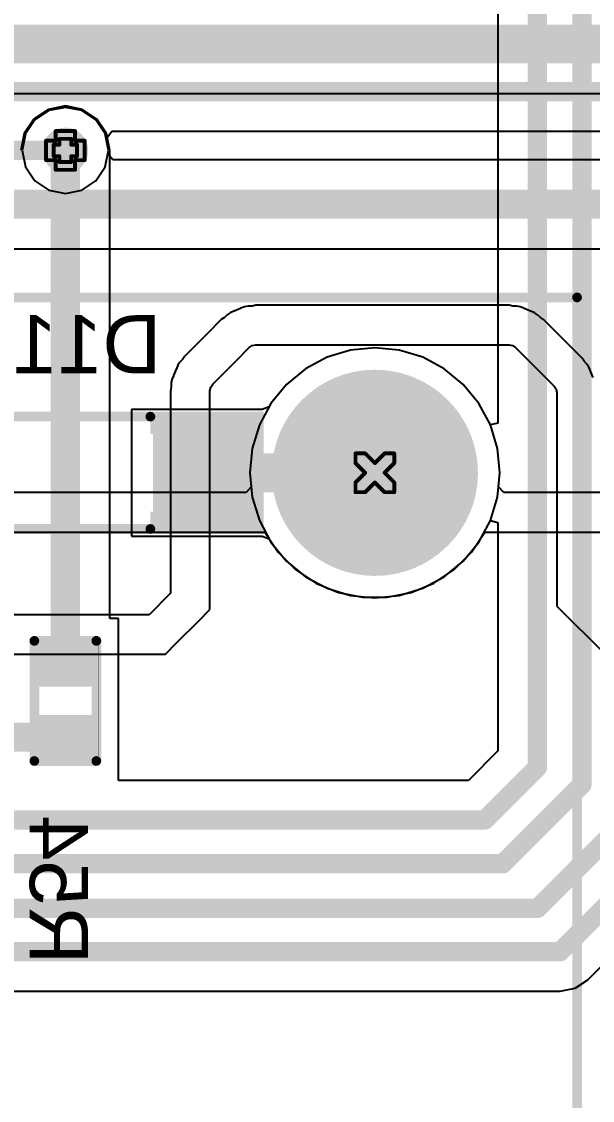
# Model space of a CAD drawing. Header units: inches. Extents: x 0 to 198, y 0 to 199.
# Drawn here: x 2.951 to 3.245, y 1.25 to 1.807 of the extents above; entities that cross this region are included whole.
import ezdxf

# ---------------------------------------------------------------- set-up
doc = ezdxf.new("R2010")
doc.units = ezdxf.units.IN
doc.header["$MEASUREMENT"] = 0
for name, color, linetype in [('Bottom Layer', 5, 'Continuous'), ('Bottom Overlay', 54, 'Continuous'), ('Bottom Paste', 16, 'Continuous'), ('Bottom Solder', 6, 'Continuous'), ('Drill Drawing', 1, 'Continuous'), ('Layer 1', 16, 'Continuous'), ('Layer 2', 76, 'Continuous'), ('Multi-Layer', 9, 'Continuous'), ('Pad Holes', 156, 'Continuous'), ('Top Layer', 1, 'Continuous'), ('Top Overlay', 2, 'Continuous'), ('Top Solder', 216, 'Continuous'), ('Via Holes', 16, 'Continuous')]:
    doc.layers.add(name, color=color, linetype=linetype)
doc.styles.add('Arial', font='', dxfattribs={"height": 0.2})
doc.styles.get('Arial').set_extended_font_data('Arial')

# ---------------------------------------------------------------- blocks, each defined once
blk = doc.blocks.new('R___0402_B_137')
at = {"layer": 'Bottom Layer'}
for points in [[(-0.0095, 0.0125), (-0.0095, -0.0125), (-0.0275, -0.0125), (-0.0275, 0.0125)], [(0.0275, 0.0125), (0.0275, -0.0125), (0.0095, -0.0125), (0.0095, 0.0125)]]:
    blk.add_hatch(color=5, dxfattribs=at).paths.add_polyline_path(points)
at = {"layer": 'Bottom Paste'}
for points in [[(-0.0095, 0.0125), (-0.0095, -0.0125), (-0.0275, -0.0125), (-0.0275, 0.0125)], [(0.0275, 0.0125), (0.0275, -0.0125), (0.0095, -0.0125), (0.0095, 0.0125)]]:
    blk.add_hatch(color=16, dxfattribs=at).paths.add_polyline_path(points)
at = {"layer": 'Bottom Solder'}
for points in [[(-0.00733, 0.01467), (-0.00733, -0.01466), (-0.02966, -0.01466), (-0.02966, 0.01467)], [(0.02967, 0.01467), (0.02967, -0.01466), (0.00734, -0.01466), (0.00734, 0.01467)]]:
    blk.add_hatch(color=6, dxfattribs=at).paths.add_polyline_path(points)
at = {"layer": 'Bottom Overlay'}
for points in [[(-0.031, -0.016, 0.005, 0.005, 0), (-0.031, 0.016, 0.005, 0.005, 0)], [(0.031, 0.016, 0.005, 0.005, 0), (-0.031, 0.016, 0.005, 0.005, 0)], [(0.032, 0.017, 0.000127, 0.000127, 0), (-0.032, 0.017, 0.000127, 0.000127, 0)], [(0.031, -0.016, 0.005, 0.005, 0), (0.031, 0.016, 0.005, 0.005, 0)], [(0.031, -0.016, 0.005, 0.005, 0), (-0.031, -0.016, 0.005, 0.005, 0)]]:
    blk.add_lwpolyline(points, format="xyseb", dxfattribs=at)
for points in [[(-0.03225, 0.016, 0.0025, 0.0025, 1), (-0.02975, 0.016, 0.0025, 0.0025, 1)], [(-0.03225, 0.016, 0.0025, 0.0025, 1), (-0.02975, 0.016, 0.0025, 0.0025, 1)], [(-0.03203, 0.017, 0.0000635, 0.0000635, 1), (-0.03197, 0.017, 0.0000635, 0.0000635, 1)], [(0.02975, 0.016, 0.0025, 0.0025, 1), (0.03225, 0.016, 0.0025, 0.0025, 1)], [(0.02975, 0.016, 0.0025, 0.0025, 1), (0.03225, 0.016, 0.0025, 0.0025, 1)], [(0.03197, 0.017, 0.0000635, 0.0000635, 1), (0.03203, 0.017, 0.0000635, 0.0000635, 1)], [(-0.03225, -0.016, 0.0025, 0.0025, 1), (-0.02975, -0.016, 0.0025, 0.0025, 1)], [(-0.03225, -0.016, 0.0025, 0.0025, 1), (-0.02975, -0.016, 0.0025, 0.0025, 1)], [(0.02975, -0.016, 0.0025, 0.0025, 1), (0.03225, -0.016, 0.0025, 0.0025, 1)], [(0.02975, -0.016, 0.0025, 0.0025, 1), (0.03225, -0.016, 0.0025, 0.0025, 1)]]:
    blk.add_lwpolyline(points, format="xyseb", close=True, dxfattribs=at)
blk = doc.blocks.new('G5RL_1A_E_HR_DC5_215')
at = {"layer": 'Bottom Layer'}
h = blk.add_hatch(color=5, dxfattribs=at)
edge = h.paths.add_edge_path()
edge.add_arc((-0.49215, 0.14765), 0.04921, 0, 360)
at = {"layer": 'Bottom Solder'}
h = blk.add_hatch(color=6, dxfattribs=at)
edge = h.paths.add_edge_path()
edge.add_arc((-0.49215, 0.14765), 0.05321, 0, 360)
at = {"layer": 'Layer 1'}
h = blk.add_hatch(color=16, dxfattribs=at)
edge = h.paths.add_edge_path()
edge.add_arc((-0.49215, 0.14765), 0.04921, 0, 360)
at = {"layer": 'Layer 2'}
h = blk.add_hatch(color=76, dxfattribs=at)
edge = h.paths.add_edge_path()
edge.add_arc((-0.49215, 0.14765), 0.04921, 0, 360)
at = {"layer": 'Multi-Layer'}
h = blk.add_hatch(color=9, dxfattribs=at)
edge = h.paths.add_edge_path()
edge.add_arc((-0.49215, 0.14765), 0.04921, 0, 360)
at = {"layer": 'Pad Holes'}
h = blk.add_hatch(color=7, dxfattribs=at)
edge = h.paths.add_edge_path()
edge.add_arc((-0.49215, 0.14765), 0.02953, 0, 360)
at = {"layer": 'Top Layer'}
h = blk.add_hatch(color=1, dxfattribs=at)
edge = h.paths.add_edge_path()
edge.add_arc((-0.49215, 0.14765), 0.04921, 0, 360)
at = {"layer": 'Top Solder'}
h = blk.add_hatch(color=216, dxfattribs=at)
edge = h.paths.add_edge_path()
edge.add_arc((-0.49215, 0.14765), 0.05321, 0, 360)
at = {"layer": 'Top Overlay'}
for points in [[(0.55905, 0.25199, 0.005, 0.005, 0), (-0.58268, 0.25199, 0.005, 0.005, 0)], [(-0.58268, -0.24801, 0.005, 0.005, 0), (-0.58268, 0.25199, 0.005, 0.005, 0)], [(0.55905, 0.25199, 0.005, 0.005, 0), (-0.58268, 0.25199, 0.005, 0.005, 0)], [(-0.58268, -0.24801, 0.005, 0.005, 0), (-0.58268, 0.25199, 0.005, 0.005, 0)]]:
    blk.add_lwpolyline(points, format="xyseb", dxfattribs=at)
blk.add_lwpolyline([(-0.58393, 0.25199, 0.0025, 0.0025, 1), (-0.58143, 0.25199, 0.0025, 0.0025, 1)], format="xyseb", close=True, dxfattribs=at)
blk.add_lwpolyline([(-0.58393, 0.25199, 0.0025, 0.0025, 1), (-0.58143, 0.25199, 0.0025, 0.0025, 1)], format="xyseb", close=True, dxfattribs=at)
blk.add_lwpolyline([(-0.58393, 0.25199, 0.0025, 0.0025, 1), (-0.58143, 0.25199, 0.0025, 0.0025, 1)], format="xyseb", close=True, dxfattribs=at)
blk.add_lwpolyline([(-0.58393, 0.25199, 0.0025, 0.0025, 1), (-0.58143, 0.25199, 0.0025, 0.0025, 1)], format="xyseb", close=True, dxfattribs=at)
blk = doc.blocks.new('SOD_123_B_288')
at = {"layer": 'Bottom Layer'}
for points in [[(-0.08071, -0.01772), (-0.08071, 0.01772), (-0.04331, 0.01772), (-0.04331, -0.01772)], [(0.04331, -0.01772), (0.04331, 0.01772), (0.08071, 0.01772), (0.08071, -0.01772)]]:
    blk.add_hatch(color=5, dxfattribs=at).paths.add_polyline_path(points)
at = {"layer": 'Bottom Overlay'}
for points in [[(0.038, 0.02), (0.09649, 0.02), (0.09649, 0.0315), (0.038, 0.0315)], [(0.08346, -0.031), (0.09649, -0.031), (0.09649, 0.031), (0.08346, 0.031)], [(0.038, -0.0315), (0.09649, -0.0315), (0.09649, -0.02), (0.038, -0.02)]]:
    blk.add_hatch(color=54, dxfattribs=at).paths.add_polyline_path(points)
at = {"layer": 'Bottom Paste'}
for points in [[(-0.08071, -0.01772), (-0.08071, 0.01772), (-0.04331, 0.01772), (-0.04331, -0.01772)], [(0.04331, -0.01772), (0.04331, 0.01772), (0.08071, 0.01772), (0.08071, -0.01772)]]:
    blk.add_hatch(color=16, dxfattribs=at).paths.add_polyline_path(points)
at = {"layer": 'Bottom Solder'}
for points in [[(-0.08471, -0.02172), (-0.08471, 0.02172), (-0.03931, 0.02172), (-0.03931, -0.02172)], [(0.03931, -0.02172), (0.03931, 0.02172), (0.08471, 0.02172), (0.08471, -0.02172)]]:
    blk.add_hatch(color=6, dxfattribs=at).paths.add_polyline_path(points)
at = {"layer": 'Bottom Overlay'}
for points in [[(-0.054, 0.023, 0.005, 0.005, 0), (-0.054, 0.029, 0.005, 0.005, 0)], [(-0.054, 0.029, 0.005, 0.005, 0), (0.038, 0.029, 0.005, 0.005, 0)], [(-0.054, -0.029, 0.005, 0.005, 0), (-0.054, -0.023, 0.005, 0.005, 0)], [(-0.054, -0.029, 0.005, 0.005, 0), (0.038, -0.029, 0.005, 0.005, 0)]]:
    blk.add_lwpolyline(points, format="xyseb", dxfattribs=at)
for points in [[(-0.05525, 0.029, 0.0025, 0.0025, 1), (-0.05275, 0.029, 0.0025, 0.0025, 1)], [(-0.05525, 0.029, 0.0025, 0.0025, 1), (-0.05275, 0.029, 0.0025, 0.0025, 1)], [(0.03675, 0.029, 0.0025, 0.0025, 1), (0.03925, 0.029, 0.0025, 0.0025, 1)], [(-0.05525, 0.023, 0.0025, 0.0025, 1), (-0.05275, 0.023, 0.0025, 0.0025, 1)], [(-0.05525, -0.023, 0.0025, 0.0025, 1), (-0.05275, -0.023, 0.0025, 0.0025, 1)], [(-0.05525, -0.029, 0.0025, 0.0025, 1), (-0.05275, -0.029, 0.0025, 0.0025, 1)], [(-0.05525, -0.029, 0.0025, 0.0025, 1), (-0.05275, -0.029, 0.0025, 0.0025, 1)], [(0.03675, -0.029, 0.0025, 0.0025, 1), (0.03925, -0.029, 0.0025, 0.0025, 1)]]:
    blk.add_lwpolyline(points, format="xyseb", close=True, dxfattribs=at)

msp = doc.modelspace()

# ---------------------------------------------------------------- hatches: boundary and pattern name
at = {"layer": 'Bottom Layer'}
h = msp.add_hatch(color=5, dxfattribs=at)
edge = h.paths.add_edge_path()
edge.add_arc((2.97335, 1.74), 0.01181, 0, 360)
at = {"layer": 'Layer 1'}
h = msp.add_hatch(color=16, dxfattribs=at)
edge = h.paths.add_edge_path()
edge.add_arc((2.97335, 1.74), 0.01181, 0, 360)
at = {"layer": 'Layer 2'}
h = msp.add_hatch(color=76, dxfattribs=at)
edge = h.paths.add_edge_path()
edge.add_arc((2.97335, 1.74), 0.01181, 0, 360)
at = {"layer": 'Top Layer'}
h = msp.add_hatch(color=1, dxfattribs=at)
edge = h.paths.add_edge_path()
edge.add_arc((2.97335, 1.74), 0.01181, 0, 360)
at = {"layer": 'Via Holes'}
h = msp.add_hatch(color=7, dxfattribs=at)
edge = h.paths.add_edge_path()
edge.add_arc((2.97335, 1.74), 0.00591, 0, 360)

# ---------------------------------------------------------------- linework, layer by layer
at = {"layer": 'Bottom Layer'}
for p, q in [((3.19661, 1.86182), (3.19661, 1.59921)), ((2.96457, 1.76119), (2.95713, 1.75622)), ((2.97335, 1.76294), (2.96457, 1.76119)), ((2.98213, 1.76119), (2.97335, 1.76294)), ((2.98957, 1.75622), (2.98213, 1.76119)), ((2.95713, 1.75622), (2.95216, 1.74878)), ((2.99454, 1.74878), (2.98957, 1.75622)), ((2.95216, 1.74878), (2.95041, 1.74)), ((2.99629, 1.74), (2.99454, 1.74878)), ((2.99629, 1.4984), (2.99629, 1.74)), ((3.13309, 1.63815), (3.1205, 1.63691)), ((3.14567, 1.63691), (3.13309, 1.63815)), ((3.10839, 1.63324), (3.09724, 1.62728)), ((3.1205, 1.63691), (3.10839, 1.63324)), ((3.15778, 1.63324), (3.14567, 1.63691)), ((3.16893, 1.62728), (3.15778, 1.63324)), ((3.09724, 1.62728), (3.08746, 1.61925)), ((3.17871, 1.61925), (3.16893, 1.62728)), ((3.08746, 1.61925), (3.07944, 1.60947)), ((3.18673, 1.60947), (3.17871, 1.61925)), ((3.07944, 1.60947), (3.0785, 1.60771)), ((3.1927, 1.59832), (3.18673, 1.60947)), ((3.07495, 1.60634), (3.00755, 1.60634)), ((3.00755, 1.60634), (3.00755, 1.54091)), ((3.0785, 1.60771), (3.07495, 1.60634)), ((3.07495, 1.60634), (3.07495, 1.60634)), ((3.07495, 1.60634), (3.07495, 1.60634)), ((3.19661, 1.59921), (3.1927, 1.59832)), ((3.18673, 1.53778), (3.1927, 1.54893)), ((3.1927, 1.54893), (3.19661, 1.54804)), ((3.19661, 1.54804), (3.19661, 1.43009)), ((3.00755, 1.54091), (3.07495, 1.54091)), ((3.07495, 1.54091), (3.07495, 1.54091)), ((3.07495, 1.54091), (3.07495, 1.54091)), ((3.07495, 1.54091), (3.07847, 1.53958)), ((3.07847, 1.53958), (3.07944, 1.53778)), ((3.07944, 1.53778), (3.08746, 1.528)), ((3.17871, 1.528), (3.18673, 1.53778)), ((3.08746, 1.528), (3.09724, 1.51998)), ((3.16893, 1.51998), (3.17871, 1.528)), ((3.09724, 1.51998), (3.10839, 1.51401)), ((3.15778, 1.51401), (3.16893, 1.51998)), ((3.10839, 1.51401), (3.1205, 1.51034)), ((3.1205, 1.51034), (3.13309, 1.5091)), ((3.13309, 1.5091), (3.14567, 1.51034)), ((3.14567, 1.51034), (3.15778, 1.51401)), ((3.00085, 1.4984), (2.99629, 1.4984)), ((3.00085, 1.4504), (3.00085, 1.4984)), ((3.00085, 1.41488), (3.00085, 1.4504)), ((3.19661, 1.43009), (3.1814, 1.41488)), ((3.1814, 1.41488), (3.00085, 1.41488)), ((3.24307, 1.31203), (3.30442, 1.37338)), ((3.23646, 1.30761), (3.24307, 1.31203)), ((1.18948, 1.30606), (3.22866, 1.30606)), ((3.22866, 1.30606), (3.23646, 1.30761))]:
    msp.add_line(p, q, dxfattribs=at)
for points in [[(3.23996, 1.41274, 0.01, 0.01, 0), (3.23996, 1.8873, 0.01, 0.01, 0)], [(3.217, 1.42164, 0.01, 0.01, 0), (3.217, 1.87027, 0.01, 0.01, 0)], [(2.97335, 1.4744, 0.015, 0.015, 0), (2.97335, 1.74, 0.015, 0.015, 0)], [(3.04225, 1.57363, 0.02, 0.02, 0), (3.13309, 1.57363, 0.02, 0.02, 0)], [(2.85398, 1.43726, 0.015, 0.015, 0), (2.97335, 1.43726, 0.015, 0.015, 0)], [(3.18985, 1.39449, 0.01, 0.01, 0), (3.217, 1.42164, 0.01, 0.01, 0)], [(3.19908, 1.37186, 0.01, 0.01, 0), (3.23996, 1.41274, 0.01, 0.01, 0)], [(3.217, 1.34884, 0.01, 0.01, 0), (3.27, 1.40185, 0.01, 0.01, 0)], [(0.98864, 1.39449, 0.01, 0.01, 0), (3.18985, 1.39449, 0.01, 0.01, 0)], [(3.22866, 1.32645, 0.01, 0.01, 0), (3.29, 1.3878, 0.01, 0.01, 0)], [(1.03885, 1.37186, 0.01, 0.01, 0), (3.19908, 1.37186, 0.01, 0.01, 0)], [(1.08846, 1.34884, 0.01, 0.01, 0), (3.217, 1.34884, 0.01, 0.01, 0)], [(1.18104, 1.32645, 0.01, 0.01, 0), (3.22866, 1.32645, 0.01, 0.01, 0)]]:
    msp.add_lwpolyline(points, format="xyseb", dxfattribs=at)
for points in [[(2.9696, 1.74, 0.0075, 0.0075, 1), (2.9771, 1.74, 0.0075, 0.0075, 1)], [(3.03725, 1.57363, 0.01, 0.01, 1), (3.04725, 1.57363, 0.01, 0.01, 1)], [(3.12809, 1.57363, 0.01, 0.01, 1), (3.13809, 1.57363, 0.01, 0.01, 1)], [(2.9696, 1.4744, 0.0075, 0.0075, 1), (2.9771, 1.4744, 0.0075, 0.0075, 1)], [(2.9696, 1.43726, 0.0075, 0.0075, 1), (2.9771, 1.43726, 0.0075, 0.0075, 1)], [(3.2145, 1.42164, 0.005, 0.005, 1), (3.2195, 1.42164, 0.005, 0.005, 1)], [(3.2145, 1.42164, 0.005, 0.005, 1), (3.2195, 1.42164, 0.005, 0.005, 1)], [(3.23746, 1.41274, 0.005, 0.005, 1), (3.24246, 1.41274, 0.005, 0.005, 1)], [(3.23746, 1.41274, 0.005, 0.005, 1), (3.24246, 1.41274, 0.005, 0.005, 1)], [(3.18735, 1.39449, 0.005, 0.005, 1), (3.19235, 1.39449, 0.005, 0.005, 1)], [(3.18735, 1.39449, 0.005, 0.005, 1), (3.19235, 1.39449, 0.005, 0.005, 1)], [(3.19658, 1.37186, 0.005, 0.005, 1), (3.20158, 1.37186, 0.005, 0.005, 1)], [(3.19658, 1.37186, 0.005, 0.005, 1), (3.20158, 1.37186, 0.005, 0.005, 1)], [(3.2145, 1.34884, 0.005, 0.005, 1), (3.2195, 1.34884, 0.005, 0.005, 1)], [(3.2145, 1.34884, 0.005, 0.005, 1), (3.2195, 1.34884, 0.005, 0.005, 1)], [(3.22616, 1.32645, 0.005, 0.005, 1), (3.23116, 1.32645, 0.005, 0.005, 1)], [(3.22616, 1.32645, 0.005, 0.005, 1), (3.23116, 1.32645, 0.005, 0.005, 1)]]:
    msp.add_lwpolyline(points, format="xyseb", close=True, dxfattribs=at)
at = {"layer": 'Drill Drawing'}
for points in [[(2.96835, 1.745, 0.002, 0.002, 0), (2.96835, 1.75, 0.002, 0.002, 0)], [(2.96835, 1.75, 0.002, 0.002, 0), (2.97835, 1.75, 0.002, 0.002, 0)], [(2.97835, 1.745, 0.002, 0.002, 0), (2.97835, 1.75, 0.002, 0.002, 0)], [(2.96335, 1.735, 0.002, 0.002, 0), (2.96335, 1.745, 0.002, 0.002, 0)], [(2.96335, 1.745, 0.002, 0.002, 0), (2.96835, 1.745, 0.002, 0.002, 0)], [(2.96735, 1.737, 0.002, 0.002, 0), (2.96735, 1.743, 0.002, 0.002, 0)], [(2.96735, 1.743, 0.002, 0.002, 0), (2.97035, 1.743, 0.002, 0.002, 0)], [(2.97035, 1.743, 0.002, 0.002, 0), (2.97035, 1.746, 0.002, 0.002, 0)], [(2.97035, 1.746, 0.002, 0.002, 0), (2.97635, 1.746, 0.002, 0.002, 0)], [(2.97635, 1.743, 0.002, 0.002, 0), (2.97635, 1.746, 0.002, 0.002, 0)], [(2.97635, 1.743, 0.002, 0.002, 0), (2.97935, 1.743, 0.002, 0.002, 0)], [(2.97835, 1.745, 0.002, 0.002, 0), (2.98335, 1.745, 0.002, 0.002, 0)], [(2.97935, 1.737, 0.002, 0.002, 0), (2.97935, 1.743, 0.002, 0.002, 0)], [(2.98335, 1.735, 0.002, 0.002, 0), (2.98335, 1.745, 0.002, 0.002, 0)], [(2.96735, 1.737, 0.002, 0.002, 0), (2.97035, 1.737, 0.002, 0.002, 0)], [(2.97035, 1.734, 0.002, 0.002, 0), (2.97035, 1.737, 0.002, 0.002, 0)], [(2.97635, 1.737, 0.002, 0.002, 0), (2.97935, 1.737, 0.002, 0.002, 0)], [(2.97635, 1.734, 0.002, 0.002, 0), (2.97635, 1.737, 0.002, 0.002, 0)], [(2.96335, 1.735, 0.002, 0.002, 0), (2.96835, 1.735, 0.002, 0.002, 0)], [(2.96835, 1.73, 0.002, 0.002, 0), (2.96835, 1.735, 0.002, 0.002, 0)], [(2.97035, 1.734, 0.002, 0.002, 0), (2.97635, 1.734, 0.002, 0.002, 0)], [(2.97835, 1.735, 0.002, 0.002, 0), (2.98335, 1.735, 0.002, 0.002, 0)], [(2.97835, 1.73, 0.002, 0.002, 0), (2.97835, 1.735, 0.002, 0.002, 0)], [(2.96835, 1.73, 0.002, 0.002, 0), (2.97835, 1.73, 0.002, 0.002, 0)], [(3.12309, 1.57863, 0.002, 0.002, 0), (3.12309, 1.58363, 0.002, 0.002, 0)], [(3.12309, 1.58363, 0.002, 0.002, 0), (3.12809, 1.58363, 0.002, 0.002, 0)], [(3.12809, 1.58363, 0.002, 0.002, 0), (3.13309, 1.57863, 0.002, 0.002, 0)], [(3.13309, 1.57863, 0.002, 0.002, 0), (3.13809, 1.58363, 0.002, 0.002, 0)], [(3.13809, 1.58363, 0.002, 0.002, 0), (3.14309, 1.58363, 0.002, 0.002, 0)], [(3.14309, 1.57863, 0.002, 0.002, 0), (3.14309, 1.58363, 0.002, 0.002, 0)], [(3.12309, 1.57863, 0.002, 0.002, 0), (3.12809, 1.57363, 0.002, 0.002, 0)], [(3.13809, 1.57363, 0.002, 0.002, 0), (3.14309, 1.57863, 0.002, 0.002, 0)], [(3.12309, 1.56863, 0.002, 0.002, 0), (3.12809, 1.57363, 0.002, 0.002, 0)], [(3.13809, 1.57363, 0.002, 0.002, 0), (3.14309, 1.56863, 0.002, 0.002, 0)], [(3.12309, 1.56363, 0.002, 0.002, 0), (3.12309, 1.56863, 0.002, 0.002, 0)], [(3.12309, 1.56363, 0.002, 0.002, 0), (3.12809, 1.56363, 0.002, 0.002, 0)], [(3.12809, 1.56363, 0.002, 0.002, 0), (3.13309, 1.56863, 0.002, 0.002, 0)], [(3.13309, 1.56863, 0.002, 0.002, 0), (3.13809, 1.56363, 0.002, 0.002, 0)], [(3.13809, 1.56363, 0.002, 0.002, 0), (3.14309, 1.56363, 0.002, 0.002, 0)], [(3.14309, 1.56363, 0.002, 0.002, 0), (3.14309, 1.56863, 0.002, 0.002, 0)]]:
    msp.add_lwpolyline(points, format="xyseb", dxfattribs=at)
for points in [[(2.96785, 1.75, 0.001, 0.001, 1), (2.96885, 1.75, 0.001, 0.001, 1)], [(2.96785, 1.75, 0.001, 0.001, 1), (2.96885, 1.75, 0.001, 0.001, 1)], [(2.97785, 1.75, 0.001, 0.001, 1), (2.97885, 1.75, 0.001, 0.001, 1)], [(2.97785, 1.75, 0.001, 0.001, 1), (2.97885, 1.75, 0.001, 0.001, 1)], [(2.96285, 1.745, 0.001, 0.001, 1), (2.96385, 1.745, 0.001, 0.001, 1)], [(2.96285, 1.745, 0.001, 0.001, 1), (2.96385, 1.745, 0.001, 0.001, 1)], [(2.96685, 1.743, 0.001, 0.001, 1), (2.96785, 1.743, 0.001, 0.001, 1)], [(2.96685, 1.743, 0.001, 0.001, 1), (2.96785, 1.743, 0.001, 0.001, 1)], [(2.96785, 1.745, 0.001, 0.001, 1), (2.96885, 1.745, 0.001, 0.001, 1)], [(2.96785, 1.745, 0.001, 0.001, 1), (2.96885, 1.745, 0.001, 0.001, 1)], [(2.96985, 1.746, 0.001, 0.001, 1), (2.97085, 1.746, 0.001, 0.001, 1)], [(2.96985, 1.746, 0.001, 0.001, 1), (2.97085, 1.746, 0.001, 0.001, 1)], [(2.96985, 1.743, 0.001, 0.001, 1), (2.97085, 1.743, 0.001, 0.001, 1)], [(2.96985, 1.743, 0.001, 0.001, 1), (2.97085, 1.743, 0.001, 0.001, 1)], [(2.97585, 1.746, 0.001, 0.001, 1), (2.97685, 1.746, 0.001, 0.001, 1)], [(2.97585, 1.746, 0.001, 0.001, 1), (2.97685, 1.746, 0.001, 0.001, 1)], [(2.97585, 1.743, 0.001, 0.001, 1), (2.97685, 1.743, 0.001, 0.001, 1)], [(2.97585, 1.743, 0.001, 0.001, 1), (2.97685, 1.743, 0.001, 0.001, 1)], [(2.97785, 1.745, 0.001, 0.001, 1), (2.97885, 1.745, 0.001, 0.001, 1)], [(2.97785, 1.745, 0.001, 0.001, 1), (2.97885, 1.745, 0.001, 0.001, 1)], [(2.97885, 1.743, 0.001, 0.001, 1), (2.97985, 1.743, 0.001, 0.001, 1)], [(2.97885, 1.743, 0.001, 0.001, 1), (2.97985, 1.743, 0.001, 0.001, 1)], [(2.98285, 1.745, 0.001, 0.001, 1), (2.98385, 1.745, 0.001, 0.001, 1)], [(2.98285, 1.745, 0.001, 0.001, 1), (2.98385, 1.745, 0.001, 0.001, 1)], [(2.96685, 1.737, 0.001, 0.001, 1), (2.96785, 1.737, 0.001, 0.001, 1)], [(2.96685, 1.737, 0.001, 0.001, 1), (2.96785, 1.737, 0.001, 0.001, 1)], [(2.96985, 1.737, 0.001, 0.001, 1), (2.97085, 1.737, 0.001, 0.001, 1)], [(2.96985, 1.737, 0.001, 0.001, 1), (2.97085, 1.737, 0.001, 0.001, 1)], [(2.97585, 1.737, 0.001, 0.001, 1), (2.97685, 1.737, 0.001, 0.001, 1)], [(2.97585, 1.737, 0.001, 0.001, 1), (2.97685, 1.737, 0.001, 0.001, 1)], [(2.97885, 1.737, 0.001, 0.001, 1), (2.97985, 1.737, 0.001, 0.001, 1)], [(2.97885, 1.737, 0.001, 0.001, 1), (2.97985, 1.737, 0.001, 0.001, 1)], [(2.96285, 1.735, 0.001, 0.001, 1), (2.96385, 1.735, 0.001, 0.001, 1)], [(2.96285, 1.735, 0.001, 0.001, 1), (2.96385, 1.735, 0.001, 0.001, 1)], [(2.96785, 1.735, 0.001, 0.001, 1), (2.96885, 1.735, 0.001, 0.001, 1)], [(2.96785, 1.735, 0.001, 0.001, 1), (2.96885, 1.735, 0.001, 0.001, 1)], [(2.96985, 1.734, 0.001, 0.001, 1), (2.97085, 1.734, 0.001, 0.001, 1)], [(2.96985, 1.734, 0.001, 0.001, 1), (2.97085, 1.734, 0.001, 0.001, 1)], [(2.97585, 1.734, 0.001, 0.001, 1), (2.97685, 1.734, 0.001, 0.001, 1)], [(2.97585, 1.734, 0.001, 0.001, 1), (2.97685, 1.734, 0.001, 0.001, 1)], [(2.97785, 1.735, 0.001, 0.001, 1), (2.97885, 1.735, 0.001, 0.001, 1)], [(2.97785, 1.735, 0.001, 0.001, 1), (2.97885, 1.735, 0.001, 0.001, 1)], [(2.98285, 1.735, 0.001, 0.001, 1), (2.98385, 1.735, 0.001, 0.001, 1)], [(2.98285, 1.735, 0.001, 0.001, 1), (2.98385, 1.735, 0.001, 0.001, 1)], [(2.96785, 1.73, 0.001, 0.001, 1), (2.96885, 1.73, 0.001, 0.001, 1)], [(2.96785, 1.73, 0.001, 0.001, 1), (2.96885, 1.73, 0.001, 0.001, 1)], [(2.97785, 1.73, 0.001, 0.001, 1), (2.97885, 1.73, 0.001, 0.001, 1)], [(2.97785, 1.73, 0.001, 0.001, 1), (2.97885, 1.73, 0.001, 0.001, 1)], [(3.12259, 1.58363, 0.001, 0.001, 1), (3.12359, 1.58363, 0.001, 0.001, 1)], [(3.12259, 1.58363, 0.001, 0.001, 1), (3.12359, 1.58363, 0.001, 0.001, 1)], [(3.12759, 1.58363, 0.001, 0.001, 1), (3.12859, 1.58363, 0.001, 0.001, 1)], [(3.12759, 1.58363, 0.001, 0.001, 1), (3.12859, 1.58363, 0.001, 0.001, 1)], [(3.13759, 1.58363, 0.001, 0.001, 1), (3.13859, 1.58363, 0.001, 0.001, 1)], [(3.13759, 1.58363, 0.001, 0.001, 1), (3.13859, 1.58363, 0.001, 0.001, 1)], [(3.14259, 1.58363, 0.001, 0.001, 1), (3.14359, 1.58363, 0.001, 0.001, 1)], [(3.14259, 1.58363, 0.001, 0.001, 1), (3.14359, 1.58363, 0.001, 0.001, 1)], [(3.12259, 1.57863, 0.001, 0.001, 1), (3.12359, 1.57863, 0.001, 0.001, 1)], [(3.12259, 1.57863, 0.001, 0.001, 1), (3.12359, 1.57863, 0.001, 0.001, 1)], [(3.13259, 1.57863, 0.001, 0.001, 1), (3.13359, 1.57863, 0.001, 0.001, 1)], [(3.13259, 1.57863, 0.001, 0.001, 1), (3.13359, 1.57863, 0.001, 0.001, 1)], [(3.14259, 1.57863, 0.001, 0.001, 1), (3.14359, 1.57863, 0.001, 0.001, 1)], [(3.14259, 1.57863, 0.001, 0.001, 1), (3.14359, 1.57863, 0.001, 0.001, 1)], [(3.12759, 1.57363, 0.001, 0.001, 1), (3.12859, 1.57363, 0.001, 0.001, 1)], [(3.12759, 1.57363, 0.001, 0.001, 1), (3.12859, 1.57363, 0.001, 0.001, 1)], [(3.13759, 1.57363, 0.001, 0.001, 1), (3.13859, 1.57363, 0.001, 0.001, 1)], [(3.13759, 1.57363, 0.001, 0.001, 1), (3.13859, 1.57363, 0.001, 0.001, 1)], [(3.12259, 1.56863, 0.001, 0.001, 1), (3.12359, 1.56863, 0.001, 0.001, 1)], [(3.12259, 1.56863, 0.001, 0.001, 1), (3.12359, 1.56863, 0.001, 0.001, 1)], [(3.12259, 1.56363, 0.001, 0.001, 1), (3.12359, 1.56363, 0.001, 0.001, 1)], [(3.12259, 1.56363, 0.001, 0.001, 1), (3.12359, 1.56363, 0.001, 0.001, 1)], [(3.12759, 1.56363, 0.001, 0.001, 1), (3.12859, 1.56363, 0.001, 0.001, 1)], [(3.12759, 1.56363, 0.001, 0.001, 1), (3.12859, 1.56363, 0.001, 0.001, 1)], [(3.13259, 1.56863, 0.001, 0.001, 1), (3.13359, 1.56863, 0.001, 0.001, 1)], [(3.13259, 1.56863, 0.001, 0.001, 1), (3.13359, 1.56863, 0.001, 0.001, 1)], [(3.13759, 1.56363, 0.001, 0.001, 1), (3.13859, 1.56363, 0.001, 0.001, 1)], [(3.13759, 1.56363, 0.001, 0.001, 1), (3.13859, 1.56363, 0.001, 0.001, 1)], [(3.14259, 1.56863, 0.001, 0.001, 1), (3.14359, 1.56863, 0.001, 0.001, 1)], [(3.14259, 1.56863, 0.001, 0.001, 1), (3.14359, 1.56863, 0.001, 0.001, 1)], [(3.14259, 1.56363, 0.001, 0.001, 1), (3.14359, 1.56363, 0.001, 0.001, 1)], [(3.14259, 1.56363, 0.001, 0.001, 1), (3.14359, 1.56363, 0.001, 0.001, 1)]]:
    msp.add_lwpolyline(points, format="xyseb", close=True, dxfattribs=at)
at = {"layer": 'Layer 1'}
for p, q in [((2.96484, 1.76055), (2.95762, 1.75572)), ((2.97335, 1.76224), (2.96484, 1.76055)), ((2.98186, 1.76055), (2.97335, 1.76224)), ((2.98907, 1.75572), (2.98186, 1.76055)), ((2.95762, 1.75572), (2.9528, 1.74851)), ((2.9939, 1.74851), (2.98907, 1.75572)), ((2.9528, 1.74851), (2.95111, 1.74)), ((2.99559, 1.74), (2.9939, 1.74851)), ((2.95111, 1.74), (2.9528, 1.73149)), ((2.9939, 1.73149), (2.99559, 1.74)), ((2.9528, 1.73149), (2.95762, 1.72428)), ((2.98907, 1.72428), (2.9939, 1.73149)), ((2.95762, 1.72428), (2.96484, 1.71945)), ((2.98186, 1.71945), (2.98907, 1.72428)), ((2.96484, 1.71945), (2.97335, 1.71776)), ((2.97335, 1.71776), (2.98186, 1.71945)), ((3.13309, 1.63815), (3.1205, 1.63691)), ((3.14567, 1.63691), (3.13309, 1.63815)), ((3.10839, 1.63324), (3.09724, 1.62728)), ((3.1205, 1.63691), (3.10839, 1.63324)), ((3.15778, 1.63324), (3.14567, 1.63691)), ((3.16893, 1.62728), (3.15778, 1.63324)), ((3.09724, 1.62728), (3.08746, 1.61925)), ((3.17871, 1.61925), (3.16893, 1.62728)), ((3.08746, 1.61925), (3.07944, 1.60947)), ((3.18673, 1.60947), (3.17871, 1.61925)), ((3.07944, 1.60947), (3.07347, 1.59832)), ((3.1927, 1.59832), (3.18673, 1.60947)), ((3.07347, 1.59832), (3.0698, 1.58621)), ((3.19637, 1.58621), (3.1927, 1.59832)), ((3.0698, 1.58621), (3.06856, 1.57363)), ((3.19761, 1.57363), (3.19637, 1.58621)), ((3.06856, 1.57363), (3.0698, 1.56104)), ((3.19637, 1.56104), (3.19761, 1.57363)), ((3.0698, 1.56104), (3.07347, 1.54893)), ((3.1927, 1.54893), (3.19637, 1.56104)), ((3.07347, 1.54893), (3.07944, 1.53778)), ((3.18673, 1.53778), (3.1927, 1.54893)), ((3.07944, 1.53778), (3.08746, 1.528)), ((3.17871, 1.528), (3.18673, 1.53778)), ((3.08746, 1.528), (3.09724, 1.51998)), ((3.16893, 1.51998), (3.17871, 1.528)), ((3.09724, 1.51998), (3.10839, 1.51401)), ((3.15778, 1.51401), (3.16893, 1.51998)), ((3.10839, 1.51401), (3.1205, 1.51034)), ((3.1205, 1.51034), (3.13309, 1.5091)), ((3.13309, 1.5091), (3.14567, 1.51034)), ((3.14567, 1.51034), (3.15778, 1.51401))]:
    msp.add_line(p, q, dxfattribs=at)
at = {"layer": 'Layer 2'}
for p, q in [((2.36585, 1.76938), (4.54787, 1.76938)), ((2.96484, 1.76055), (2.95762, 1.75572)), ((2.97335, 1.76224), (2.96484, 1.76055)), ((2.98186, 1.76055), (2.97335, 1.76224)), ((2.98907, 1.75572), (2.98186, 1.76055)), ((2.95762, 1.75572), (2.9528, 1.74851)), ((2.9939, 1.74851), (2.98907, 1.75572)), ((2.9528, 1.74851), (2.95111, 1.74)), ((2.99559, 1.74), (2.9939, 1.74851)), ((2.95111, 1.74), (2.9528, 1.73149)), ((2.9939, 1.73149), (2.99559, 1.74)), ((2.9528, 1.73149), (2.95762, 1.72428)), ((2.98907, 1.72428), (2.9939, 1.73149)), ((2.95762, 1.72428), (2.96484, 1.71945)), ((2.98186, 1.71945), (2.98907, 1.72428)), ((2.96484, 1.71945), (2.97335, 1.71776)), ((2.97335, 1.71776), (2.98186, 1.71945)), ((3.13309, 1.63815), (3.1205, 1.63691)), ((3.14567, 1.63691), (3.13309, 1.63815)), ((3.10839, 1.63324), (3.09724, 1.62728)), ((3.1205, 1.63691), (3.10839, 1.63324)), ((3.15778, 1.63324), (3.14567, 1.63691)), ((3.16893, 1.62728), (3.15778, 1.63324)), ((3.09724, 1.62728), (3.08746, 1.61925)), ((3.17871, 1.61925), (3.16893, 1.62728)), ((3.08746, 1.61925), (3.07944, 1.60947)), ((3.18673, 1.60947), (3.17871, 1.61925)), ((3.07944, 1.60947), (3.07347, 1.59832)), ((3.1927, 1.59832), (3.18673, 1.60947)), ((3.07347, 1.59832), (3.0698, 1.58621)), ((3.19637, 1.58621), (3.1927, 1.59832)), ((3.0698, 1.58621), (3.06856, 1.57363)), ((3.19761, 1.57363), (3.19637, 1.58621)), ((3.06856, 1.57363), (3.06928, 1.56636)), ((3.19689, 1.56636), (3.19761, 1.57363)), ((3.06928, 1.56636), (3.06659, 1.5634)), ((3.19958, 1.5634), (3.19689, 1.56636)), ((3.06659, 1.5634), (2.902, 1.5634)), ((3.39772, 1.5634), (3.19958, 1.5634)), ((2.902, 1.54301), (3.07632, 1.54301)), ((3.07632, 1.54301), (3.08321, 1.53269)), ((3.18296, 1.53269), (3.18986, 1.54301)), ((3.18986, 1.54301), (3.39772, 1.54301)), ((3.08321, 1.53269), (3.09215, 1.52375)), ((3.17402, 1.52375), (3.18296, 1.53269)), ((3.09215, 1.52375), (3.10267, 1.51672)), ((3.1635, 1.51672), (3.17402, 1.52375)), ((3.10267, 1.51672), (3.11436, 1.51188)), ((3.15182, 1.51188), (3.1635, 1.51672)), ((3.11436, 1.51188), (3.12676, 1.50941)), ((3.12676, 1.50941), (3.13941, 1.50941)), ((3.13941, 1.50941), (3.15182, 1.51188))]:
    msp.add_line(p, q, dxfattribs=at)
msp.add_lwpolyline([(1.92513, 1.79487, 0.02, 0.02, 0), (4.54787, 1.79487, 0.02, 0.02, 0)], format="xyseb", dxfattribs=at)
at = {"layer": 'Top Layer'}
for p, q in [((2.9944, 1.74595), (2.99738, 1.74995)), ((2.99738, 1.74995), (3.43563, 1.74995)), ((2.99559, 1.74), (2.9944, 1.74595)), ((2.99524, 1.73826), (2.99559, 1.74)), ((2.99778, 1.73517), (2.99524, 1.73826)), ((3.43304, 1.73517), (2.99778, 1.73517)), ((2.7598, 1.68928), (3.42354, 1.68928)), ((3.06584, 1.6593), (3.06399, 1.65853)), ((3.0677, 1.65967), (3.06584, 1.6593)), ((3.06971, 1.65967), (3.0677, 1.65967)), ((3.07168, 1.66006), (3.06971, 1.65967)), ((3.20232, 1.66006), (3.07168, 1.66006)), ((3.20429, 1.65967), (3.20232, 1.66006)), ((3.2063, 1.65967), (3.20429, 1.65967)), ((3.20816, 1.6593), (3.2063, 1.65967)), ((3.21001, 1.65853), (3.20816, 1.6593)), ((3.0555, 1.65378), (3.05383, 1.65267)), ((3.05692, 1.6552), (3.0555, 1.65378)), ((3.05849, 1.65625), (3.05692, 1.6552)), ((3.06035, 1.65702), (3.05849, 1.65626)), ((3.05849, 1.65626), (3.05849, 1.65625)), ((3.05849, 1.65625), (3.05849, 1.65625)), ((3.06044, 1.65709), (3.06035, 1.65702)), ((3.06056, 1.65711), (3.06044, 1.65709)), ((3.06378, 1.65844), (3.06056, 1.65711)), ((3.06387, 1.65851), (3.06378, 1.65844)), ((3.06399, 1.65853), (3.06387, 1.65851)), ((3.21013, 1.65851), (3.21001, 1.65853)), ((3.21022, 1.65844), (3.21013, 1.65851)), ((3.21344, 1.65711), (3.21022, 1.65844)), ((3.21356, 1.65709), (3.21344, 1.65711)), ((3.21365, 1.65702), (3.21356, 1.65709)), ((3.21551, 1.65625), (3.21365, 1.65702)), ((3.21708, 1.6552), (3.21551, 1.65625)), ((3.21551, 1.65625), (3.21551, 1.65625)), ((3.2185, 1.65378), (3.21708, 1.6552)), ((3.22017, 1.65267), (3.2185, 1.65378)), ((3.05383, 1.65267), (3.04656, 1.64539)), ((3.24, 1.63284), (3.22017, 1.65267)), ((3.04656, 1.64539), (3.035, 1.63384)), ((3.06097, 1.63097), (3.06825, 1.63825)), ((3.06825, 1.63825), (3.06982, 1.6393)), ((3.06982, 1.6393), (3.07168, 1.63967)), ((3.07168, 1.63967), (3.20232, 1.63967)), ((3.20232, 1.63967), (3.20418, 1.6393)), ((3.20418, 1.6393), (3.20575, 1.63825)), ((3.20575, 1.63825), (3.22558, 1.61842)), ((3.03389, 1.63217), (3.03247, 1.63075)), ((3.035, 1.63384), (3.03389, 1.63217)), ((3.24111, 1.63117), (3.24, 1.63284)), ((3.03056, 1.62711), (3.02923, 1.62389)), ((3.03058, 1.62722), (3.03056, 1.62711)), ((3.03065, 1.62732), (3.03058, 1.62722)), ((3.03141, 1.62918), (3.03065, 1.62732)), ((3.03247, 1.63075), (3.03141, 1.62918)), ((3.03141, 1.62918), (3.03141, 1.62918)), ((3.04942, 1.61942), (3.06097, 1.63097)), ((3.06097, 1.63097), (3.06097, 1.63097)), ((3.06097, 1.63097), (3.06097, 1.63097)), ((3.24254, 1.62975), (3.24111, 1.63117)), ((3.24359, 1.62818), (3.24254, 1.62975)), ((3.24435, 1.62632), (3.24359, 1.62818)), ((3.24359, 1.62818), (3.24359, 1.62818)), ((3.24359, 1.62818), (3.24359, 1.62818)), ((3.24442, 1.62622), (3.24435, 1.62632)), ((3.24444, 1.62611), (3.24442, 1.62622)), ((3.24577, 1.62289), (3.24444, 1.62611)), ((3.02837, 1.62183), (3.028, 1.61997)), ((3.02914, 1.62368), (3.02837, 1.62183)), ((3.02916, 1.6238), (3.02914, 1.62368)), ((3.02923, 1.62389), (3.02916, 1.6238)), ((3.028, 1.61796), (3.02761, 1.61599)), ((3.02761, 1.61599), (3.02761, 1.51145)), ((3.028, 1.61997), (3.028, 1.61796)), ((3.048, 1.61599), (3.04837, 1.61785)), ((3.048, 1.503), (3.048, 1.61599)), ((3.04837, 1.61785), (3.04942, 1.61942)), ((3.22558, 1.61842), (3.22663, 1.61685)), ((3.22663, 1.61685), (3.227, 1.61499)), ((3.227, 1.61499), (3.227, 1.51332)), ((3.02761, 1.51145), (3.01655, 1.50039)), ((3.02761, 1.51145), (3.02761, 1.51145)), ((3.227, 1.51332), (3.227, 1.50488)), ((3.227, 1.50488), (3.25188, 1.48)), ((3.01655, 1.50039), (2.62845, 1.50039)), ((3.04203, 1.49703), (3.048, 1.503)), ((3.03097, 1.48597), (3.04203, 1.49703)), ((3.04203, 1.49703), (3.04203, 1.49703)), ((3.04203, 1.49703), (3.04203, 1.49703)), ((3.025, 1.48), (3.03097, 1.48597)), ((3.03097, 1.48597), (3.03097, 1.48597)), ((2.62, 1.48), (3.025, 1.48))]:
    msp.add_line(p, q, dxfattribs=at)
for points in [[(2.68392, 1.79077, 0.01, 0.01, 0), (3.45974, 1.79077, 0.01, 0.01, 0)], [(2.6554, 1.77034, 0.01, 0.01, 0), (3.44407, 1.77034, 0.01, 0.01, 0)], [(2.61546, 1.74, 0.01, 0.01, 0), (2.97335, 1.74, 0.01, 0.01, 0)], [(2.32053, 1.71223, 0.015, 0.015, 0), (3.43304, 1.71223, 0.015, 0.015, 0)]]:
    msp.add_lwpolyline(points, format="xyseb", dxfattribs=at)
msp.add_lwpolyline([(2.97085, 1.74, 0.005, 0.005, 1), (2.97585, 1.74, 0.005, 0.005, 1)], format="xyseb", close=True, dxfattribs=at)

# ---------------------------------------------------------------- block references
at = {"rotation": 270}
for name, p in [('G5RL_1A_E_HR_DC5_215', (2.98544, 1.08147)), ('R___0402_B_137', (2.97335, 1.4559))]:
    msp.add_blockref(name, p, dxfattribs=at)
msp.add_blockref('SOD_123_B_288', (2.97924, 1.57363))

# ---------------------------------------------------------------- texts
at = {"layer": 'Bottom Overlay', "style": 'Arial', "text_generation_flag": 2}
for s, rotation, p in [('D11', 360, (3.02284, 1.625)), ('R54', 270, (2.955, 1.32001))]:
    msp.add_text(s, height=0.03, rotation=rotation, dxfattribs=at).set_placement(p)

doc.saveas('drawing.dxf')
